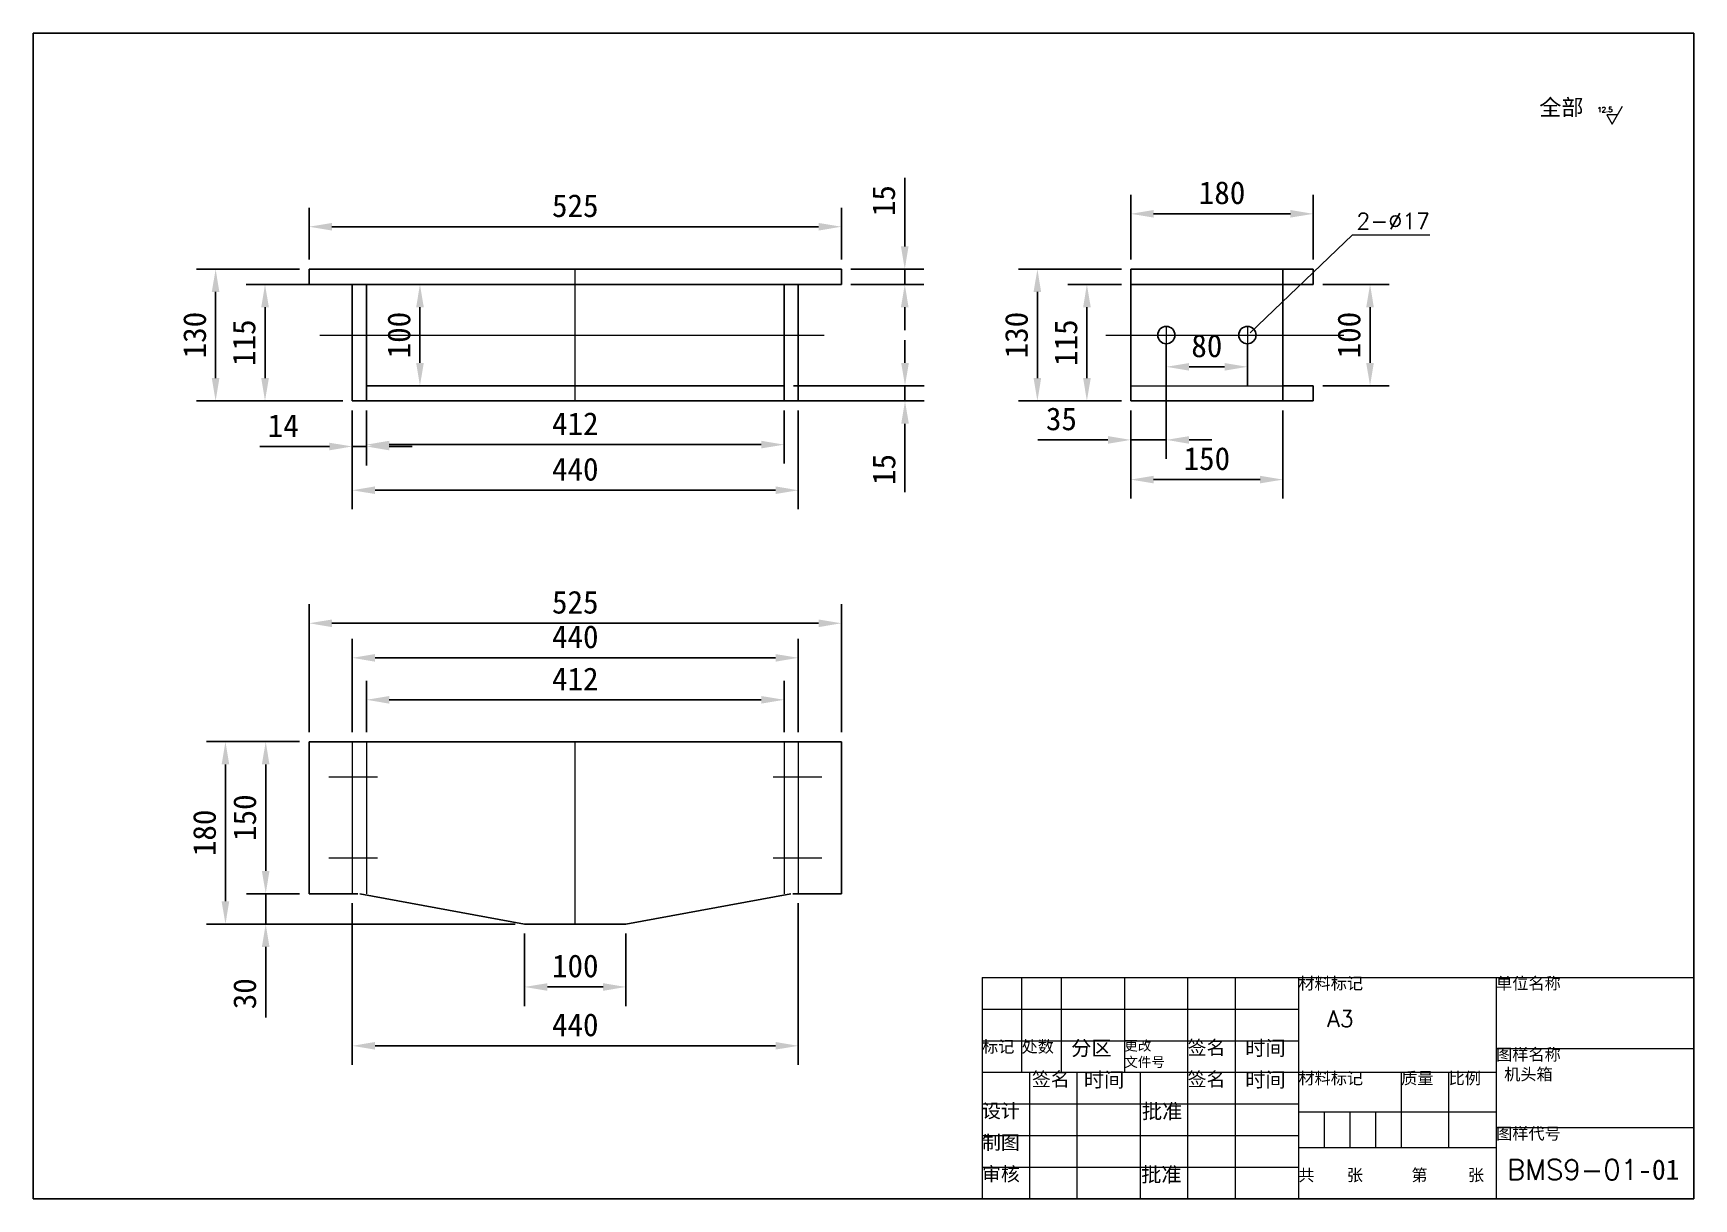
# Model space of a CAD drawing. Header units: millimetres. Extents: x 27179 to 44376, y -2108 to 7885.
# Drawn here: x 29941 to 31579, y 557 to 1707 of the extents above; entities that cross this region are included whole.
import ezdxf
from ezdxf.lldxf.tags import DXFTag

# ---------------------------------------------------------------- set-up
doc = ezdxf.new("R2010")
doc.units = ezdxf.units.MM
doc.layers.add('中心线层', color=1, linetype='CENTER', lineweight=9)
doc.layers.add('标注层', color=5, linetype='Continuous', lineweight=9)
doc.styles.get("Standard").update_dxf_attribs({"font": ''})
doc.styles.get('Standard').set_extended_font_data('SimSun')
tags = doc.linetypes.add('ACAD_ISO03W100', pattern=[30, 12, -18]).pattern_tags.tags
tags[6:7] = [DXFTag(74, 4), DXFTag(75, 0), DXFTag(340, '0'), DXFTag(46, 1.0), DXFTag(50, 0.0), DXFTag(44, 0.0), DXFTag(45, 0.0)]
tags[4:5] = [DXFTag(74, 4), DXFTag(75, 0), DXFTag(340, '0'), DXFTag(46, 1.0), DXFTag(50, 0.0), DXFTag(44, 0.0), DXFTag(45, 0.0)]
tags = doc.linetypes.add('CENTER', pattern=[50.8, 31.75, -6.35, 6.35, -6.35]).pattern_tags.tags
tags[10:11] = [DXFTag(74, 4), DXFTag(75, 0), DXFTag(340, '0'), DXFTag(46, 1.0), DXFTag(50, 0.0), DXFTag(44, 0.0), DXFTag(45, 0.0)]
tags[8:9] = [DXFTag(74, 4), DXFTag(75, 0), DXFTag(340, '0'), DXFTag(46, 1.0), DXFTag(50, 0.0), DXFTag(44, 0.0), DXFTag(45, 0.0)]
tags[6:7] = [DXFTag(74, 4), DXFTag(75, 0), DXFTag(340, '0'), DXFTag(46, 1.0), DXFTag(50, 0.0), DXFTag(44, 0.0), DXFTag(45, 0.0)]
tags[4:5] = [DXFTag(74, 4), DXFTag(75, 0), DXFTag(340, '0'), DXFTag(46, 1.0), DXFTag(50, 0.0), DXFTag(44, 0.0), DXFTag(45, 0.0)]
doc.dimstyles.new('ISO-25', dxfattribs={"dimscale": 20, "dimtxt": 2.5, "dimasz": 2.5, "dimexe": 1.25, "dimexo": 0.625, "dimtad": 1, "dimtxsty": 'Standard', "dimcen": 2.5, "dimadec": 0, "dimazin": 0, "dimtfac": 1, "dimtmove": 0, "dimatfit": 3, "dimfxl": 1, "dimarcsym": 0})

# ---------------------------------------------------------------- blocks, each defined once
blk = doc.blocks.new('*D29')
at = {"layer": 'Defpoints', "color": 0, "lineweight": -3, "transparency": 16777216}
for p in [(30738.6, 1516.3), (30213.6, 1474.4), (30738.6, 1474.4)]:
    blk.add_point(p, dxfattribs=at)
at = {"layer": '标注层', "color": 0, "lineweight": -2, "transparency": 16777216}
for p, q in [((30213.6, 1483.8), (30213.6, 1535)), ((30738.6, 1483.8), (30738.6, 1535)), ((30236.1, 1516.3), (30716.1, 1516.3))]:
    blk.add_line(p, q, dxfattribs=at)
at = {"layer": '标注层', "color": 0, "lineweight": -3, "transparency": 16777216}
for points in [[(30236.1, 1520), (30236.1, 1512.5), (30213.6, 1516.3)], [(30716.1, 1520), (30716.1, 1512.5), (30738.6, 1516.3)]]:
    blk.add_solid(points, dxfattribs=at)
at = {"layer": '标注层', "color": 0, "transparency": 16777216, "insert": (30476.1, 1536.9), "char_height": 22.5, "attachment_point": 5}
blk.add_mtext('525', dxfattribs=at)
blk = doc.blocks.new('*D30')
at = {"layer": 'Defpoints', "color": 0, "lineweight": 9, "transparency": 16777216}
for p in [(30270.1, 1344.4), (30682.1, 1344.4), (30682.1, 1301.3)]:
    blk.add_point(p, dxfattribs=at)
at = {"layer": '标注层', "color": 0, "lineweight": -2, "transparency": 16777216}
for p, q in [((30270.1, 1335), (30270.1, 1282.6)), ((30682.1, 1335), (30682.1, 1282.6)), ((30292.6, 1301.3), (30659.6, 1301.3))]:
    blk.add_line(p, q, dxfattribs=at)
at = {"layer": '标注层', "color": 0, "lineweight": 9, "transparency": 16777216}
for points in [[(30292.6, 1305.1), (30292.6, 1297.6), (30270.1, 1301.3)], [(30659.6, 1305.1), (30659.6, 1297.6), (30682.1, 1301.3)]]:
    blk.add_solid(points, dxfattribs=at)
at = {"layer": '标注层', "color": 0, "transparency": 16777216, "insert": (30476.1, 1322), "char_height": 22.5, "attachment_point": 5}
blk.add_mtext('412', dxfattribs=at)
blk = doc.blocks.new('*D31')
at = {"layer": 'Defpoints', "color": 0, "lineweight": 9, "transparency": 16777216}
for p in [(30256.1, 1344.4), (30696.1, 1344.4), (30696.1, 1256.3)]:
    blk.add_point(p, dxfattribs=at)
at = {"layer": '标注层', "color": 0, "lineweight": -2, "transparency": 16777216}
for p, q in [((30256.1, 1335), (30256.1, 1237.6)), ((30696.1, 1335), (30696.1, 1237.6)), ((30278.6, 1256.3), (30673.6, 1256.3))]:
    blk.add_line(p, q, dxfattribs=at)
at = {"layer": '标注层', "color": 0, "lineweight": 9, "transparency": 16777216}
for points in [[(30278.6, 1260.1), (30278.6, 1252.6), (30256.1, 1256.3)], [(30673.6, 1260.1), (30673.6, 1252.6), (30696.1, 1256.3)]]:
    blk.add_solid(points, dxfattribs=at)
at = {"layer": '标注层', "color": 0, "transparency": 16777216, "insert": (30476.1, 1276.9), "char_height": 22.5, "attachment_point": 5}
blk.add_mtext('440', dxfattribs=at)
blk = doc.blocks.new('*D32')
at = {"layer": 'Defpoints', "color": 0, "lineweight": 9, "transparency": 16777216}
for p in [(30121.4, 1474.4), (30213.6, 1474.4), (30256.1, 1344.4)]:
    blk.add_point(p, dxfattribs=at)
at = {"layer": '标注层', "color": 0, "lineweight": -2, "transparency": 16777216}
for p, q in [((30204.2, 1474.4), (30102.6, 1474.4)), ((30121.4, 1366.9), (30121.4, 1451.9)), ((30246.7, 1344.4), (30102.6, 1344.4))]:
    blk.add_line(p, q, dxfattribs=at)
at = {"layer": '标注层', "color": 0, "lineweight": 9, "transparency": 16777216}
for points in [[(30117.6, 1451.9), (30125.1, 1451.9), (30121.4, 1474.4)], [(30117.6, 1366.9), (30125.1, 1366.9), (30121.4, 1344.4)]]:
    blk.add_solid(points, dxfattribs=at)
at = {"layer": '标注层', "color": 0, "transparency": 16777216, "insert": (30100.8, 1409.4), "char_height": 22.5, "attachment_point": 5, "rotation": 90}
blk.add_mtext('130', dxfattribs=at)
blk = doc.blocks.new('*D33')
at = {"layer": 'Defpoints', "color": 0, "lineweight": 9, "transparency": 16777216}
for p in [(30170.1, 1459.4), (30256.1, 1459.4), (30256.1, 1344.4)]:
    blk.add_point(p, dxfattribs=at)
at = {"layer": '标注层', "color": 0, "lineweight": -2, "transparency": 16777216}
for p, q in [((30246.7, 1459.4), (30151.4, 1459.4)), ((30170.1, 1366.9), (30170.1, 1436.9)), ((30246.7, 1344.4), (30151.4, 1344.4))]:
    blk.add_line(p, q, dxfattribs=at)
at = {"layer": '标注层', "color": 0, "lineweight": 9, "transparency": 16777216}
for points in [[(30166.4, 1436.9), (30173.9, 1436.9), (30170.1, 1459.4)], [(30166.4, 1366.9), (30173.9, 1366.9), (30170.1, 1344.4)]]:
    blk.add_solid(points, dxfattribs=at)
at = {"layer": '标注层', "color": 0, "transparency": 16777216, "insert": (30149.5, 1401.9), "char_height": 22.5, "attachment_point": 5, "rotation": 90}
blk.add_mtext('115', dxfattribs=at)
blk = doc.blocks.new('*D34')
at = {"layer": 'Defpoints', "color": 0, "lineweight": -3, "transparency": 16777216}
for p in [(30270.1, 1459.4), (30270.1, 1359.4), (30322.9, 1359.4)]:
    blk.add_point(p, dxfattribs=at)
at = {"layer": '标注层', "color": 0, "lineweight": -2, "transparency": 16777216}
for p, q in [((30279.5, 1459.4), (30341.7, 1459.4)), ((30322.9, 1436.9), (30322.9, 1381.9)), ((30279.5, 1359.4), (30341.7, 1359.4))]:
    blk.add_line(p, q, dxfattribs=at)
at = {"layer": '标注层', "color": 0, "lineweight": -3, "transparency": 16777216}
for points in [[(30319.2, 1436.9), (30326.7, 1436.9), (30322.9, 1459.4)], [(30319.2, 1381.9), (30326.7, 1381.9), (30322.9, 1359.4)]]:
    blk.add_solid(points, dxfattribs=at)
at = {"layer": '标注层', "color": 0, "transparency": 16777216, "insert": (30302.3, 1409.4), "char_height": 22.5, "attachment_point": 5, "rotation": 90}
blk.add_mtext('100', dxfattribs=at)
blk = doc.blocks.new('*D35')
at = {"layer": 'Defpoints', "color": 0, "lineweight": 9, "transparency": 16777216}
for p in [(30682.1, 1049.6), (30270.1, 1008.3), (30682.1, 1008.3)]:
    blk.add_point(p, dxfattribs=at)
at = {"layer": '标注层', "color": 0, "lineweight": -2, "transparency": 16777216}
for p, q in [((30270.1, 1017.6), (30270.1, 1068.3)), ((30682.1, 1017.6), (30682.1, 1068.3)), ((30292.6, 1049.6), (30659.6, 1049.6))]:
    blk.add_line(p, q, dxfattribs=at)
at = {"layer": '标注层', "color": 0, "lineweight": 9, "transparency": 16777216}
for points in [[(30292.6, 1053.3), (30292.6, 1045.8), (30270.1, 1049.6)], [(30659.6, 1053.3), (30659.6, 1045.8), (30682.1, 1049.6)]]:
    blk.add_solid(points, dxfattribs=at)
at = {"layer": '标注层', "color": 0, "transparency": 16777216, "insert": (30476.1, 1070.2), "char_height": 22.5, "attachment_point": 5}
blk.add_mtext('412', dxfattribs=at)
blk = doc.blocks.new('*D36')
at = {"layer": 'Defpoints', "color": 0, "lineweight": 9, "transparency": 16777216}
for p in [(30696.1, 1091), (30256.1, 1008.3), (30696.1, 1008.3)]:
    blk.add_point(p, dxfattribs=at)
at = {"layer": '标注层', "color": 0, "lineweight": -2, "transparency": 16777216}
for p, q in [((30256.1, 1017.6), (30256.1, 1109.7)), ((30696.1, 1017.6), (30696.1, 1109.7)), ((30278.6, 1091), (30673.6, 1091))]:
    blk.add_line(p, q, dxfattribs=at)
at = {"layer": '标注层', "color": 0, "lineweight": 9, "transparency": 16777216}
for points in [[(30278.6, 1094.7), (30278.6, 1087.2), (30256.1, 1091)], [(30673.6, 1094.7), (30673.6, 1087.2), (30696.1, 1091)]]:
    blk.add_solid(points, dxfattribs=at)
at = {"layer": '标注层', "color": 0, "transparency": 16777216, "insert": (30476.1, 1111.6), "char_height": 22.5, "attachment_point": 5}
blk.add_mtext('440', dxfattribs=at)
blk = doc.blocks.new('*D37')
at = {"layer": 'Defpoints', "color": 0, "lineweight": -3, "transparency": 16777216}
for p in [(30426.1, 828.3), (30526.1, 828.3), (30526.1, 766.3)]:
    blk.add_point(p, dxfattribs=at)
at = {"layer": '标注层', "color": 0, "lineweight": -2, "transparency": 16777216}
for p, q in [((30426.1, 818.9), (30426.1, 747.5)), ((30526.1, 818.9), (30526.1, 747.5)), ((30448.6, 766.3), (30503.6, 766.3))]:
    blk.add_line(p, q, dxfattribs=at)
at = {"layer": '标注层', "color": 0, "lineweight": -3, "transparency": 16777216}
for points in [[(30448.6, 770), (30448.6, 762.5), (30426.1, 766.3)], [(30503.6, 770), (30503.6, 762.5), (30526.1, 766.3)]]:
    blk.add_solid(points, dxfattribs=at)
at = {"layer": '标注层', "color": 0, "transparency": 16777216, "insert": (30476.1, 786.9), "char_height": 22.5, "attachment_point": 5}
blk.add_mtext('100', dxfattribs=at)
blk = doc.blocks.new('*D38')
at = {"layer": 'Defpoints', "color": 0, "lineweight": 9, "transparency": 16777216}
for p in [(30256.1, 858.3), (30696.1, 858.3), (30696.1, 708.2)]:
    blk.add_point(p, dxfattribs=at)
at = {"layer": '标注层', "color": 0, "lineweight": -2, "transparency": 16777216}
for p, q in [((30256.1, 848.9), (30256.1, 689.5)), ((30696.1, 848.9), (30696.1, 689.5)), ((30278.6, 708.2), (30673.6, 708.2))]:
    blk.add_line(p, q, dxfattribs=at)
at = {"layer": '标注层', "color": 0, "lineweight": 9, "transparency": 16777216}
for points in [[(30278.6, 712), (30278.6, 704.5), (30256.1, 708.2)], [(30673.6, 712), (30673.6, 704.5), (30696.1, 708.2)]]:
    blk.add_solid(points, dxfattribs=at)
at = {"layer": '标注层', "color": 0, "transparency": 16777216, "insert": (30476.1, 728.8), "char_height": 22.5, "attachment_point": 5}
blk.add_mtext('440', dxfattribs=at)
blk = doc.blocks.new('*D39')
at = {"layer": 'Defpoints', "color": 0, "lineweight": -3, "transparency": 16777216}
for p in [(30738.6, 1125.1), (30213.6, 1008.3), (30738.6, 1008.3)]:
    blk.add_point(p, dxfattribs=at)
at = {"layer": '标注层', "color": 0, "lineweight": -2, "transparency": 16777216}
for p, q in [((30213.6, 1017.6), (30213.6, 1143.8)), ((30738.6, 1017.6), (30738.6, 1143.8)), ((30236.1, 1125.1), (30716.1, 1125.1))]:
    blk.add_line(p, q, dxfattribs=at)
at = {"layer": '标注层', "color": 0, "lineweight": -3, "transparency": 16777216}
for points in [[(30236.1, 1128.8), (30236.1, 1121.3), (30213.6, 1125.1)], [(30716.1, 1128.8), (30716.1, 1121.3), (30738.6, 1125.1)]]:
    blk.add_solid(points, dxfattribs=at)
at = {"layer": '标注层', "color": 0, "transparency": 16777216, "insert": (30476.1, 1145.7), "char_height": 22.5, "attachment_point": 5}
blk.add_mtext('525', dxfattribs=at)
blk = doc.blocks.new('*D40')
at = {"layer": 'Defpoints', "color": 0, "lineweight": -3, "transparency": 16777216}
for p in [(30213.6, 1008.3), (30170.8, 858.3), (30213.6, 858.3)]:
    blk.add_point(p, dxfattribs=at)
at = {"layer": '标注层', "color": 0, "lineweight": -2, "transparency": 16777216}
for p, q in [((30204.2, 1008.3), (30152, 1008.3)), ((30170.8, 985.8), (30170.8, 880.8)), ((30204.2, 858.3), (30152, 858.3))]:
    blk.add_line(p, q, dxfattribs=at)
at = {"layer": '标注层', "color": 0, "lineweight": -3, "transparency": 16777216}
for points in [[(30167, 985.8), (30174.5, 985.8), (30170.8, 1008.3)], [(30167, 880.8), (30174.5, 880.8), (30170.8, 858.3)]]:
    blk.add_solid(points, dxfattribs=at)
at = {"layer": '标注层', "color": 0, "transparency": 16777216, "insert": (30150.2, 933.3), "char_height": 22.5, "attachment_point": 5, "rotation": 90}
blk.add_mtext('150', dxfattribs=at)
blk = doc.blocks.new('*D41')
at = {"layer": 'Defpoints', "color": 0, "lineweight": -3, "transparency": 16777216}
for p in [(30213.6, 858.3), (30170.8, 828.3), (30426.1, 828.3)]:
    blk.add_point(p, dxfattribs=at)
at = {"layer": '标注层', "color": 0, "lineweight": -2, "transparency": 16777216}
for p, q in [((30170.8, 880.8), (30170.8, 903.3)), ((30204.2, 858.3), (30152, 858.3)), ((30170.8, 858.3), (30170.8, 828.3)), ((30416.7, 828.3), (30152, 828.3)), ((30170.8, 805.8), (30170.8, 736))]:
    blk.add_line(p, q, dxfattribs=at)
at = {"layer": '标注层', "color": 0, "lineweight": -3, "transparency": 16777216}
for points in [[(30167, 880.8), (30174.5, 880.8), (30170.8, 858.3)], [(30167, 805.8), (30174.5, 805.8), (30170.8, 828.3)]]:
    blk.add_solid(points, dxfattribs=at)
at = {"layer": '标注层', "color": 0, "transparency": 16777216, "insert": (30150.2, 759.6), "char_height": 22.5, "attachment_point": 5, "rotation": 90}
blk.add_mtext('30', dxfattribs=at)
blk = doc.blocks.new('*D42')
at = {"layer": 'Defpoints', "color": 0, "lineweight": -3, "transparency": 16777216}
for p in [(30213.6, 1008.3), (30131.1, 828.3), (30426.1, 828.3)]:
    blk.add_point(p, dxfattribs=at)
at = {"layer": '标注层', "color": 0, "lineweight": -2, "transparency": 16777216}
for p, q in [((30204.2, 1008.3), (30112.3, 1008.3)), ((30131.1, 985.8), (30131.1, 850.8)), ((30416.7, 828.3), (30112.3, 828.3))]:
    blk.add_line(p, q, dxfattribs=at)
at = {"layer": '标注层', "color": 0, "lineweight": -3, "transparency": 16777216}
for points in [[(30127.3, 985.8), (30134.8, 985.8), (30131.1, 1008.3)], [(30127.3, 850.8), (30134.8, 850.8), (30131.1, 828.3)]]:
    blk.add_solid(points, dxfattribs=at)
at = {"layer": '标注层', "color": 0, "transparency": 16777216, "insert": (30110.5, 918.3), "char_height": 22.5, "attachment_point": 5, "rotation": 90}
blk.add_mtext('180', dxfattribs=at)
blk = doc.blocks.new('*D43')
at = {"layer": 'Defpoints', "color": 0, "lineweight": -3, "transparency": 16777216}
for p in [(31204, 1529), (31024, 1474.4), (31204, 1474.4)]:
    blk.add_point(p, dxfattribs=at)
at = {"layer": '标注层', "color": 0, "lineweight": -2, "transparency": 16777216}
for p, q in [((31024, 1483.8), (31024, 1547.8)), ((31204, 1483.8), (31204, 1547.8)), ((31046.5, 1529), (31181.5, 1529))]:
    blk.add_line(p, q, dxfattribs=at)
at = {"layer": '标注层', "color": 0, "lineweight": -3, "transparency": 16777216}
for points in [[(31046.5, 1532.8), (31046.5, 1525.3), (31024, 1529)], [(31181.5, 1532.8), (31181.5, 1525.3), (31204, 1529)]]:
    blk.add_solid(points, dxfattribs=at)
at = {"layer": '标注层', "color": 0, "transparency": 16777216, "insert": (31114, 1549.7), "char_height": 22.5, "attachment_point": 5}
blk.add_mtext('180', dxfattribs=at)
blk = doc.blocks.new('*D44')
at = {"layer": 'Defpoints', "color": 0, "lineweight": 9, "transparency": 16777216}
for p in [(31024, 1344.4), (31174, 1344.4), (31174, 1266.8)]:
    blk.add_point(p, dxfattribs=at)
at = {"layer": '标注层', "color": 0, "lineweight": -2, "transparency": 16777216}
for p, q in [((31024, 1335), (31024, 1248.1)), ((31174, 1335), (31174, 1248.1)), ((31046.5, 1266.8), (31151.5, 1266.8))]:
    blk.add_line(p, q, dxfattribs=at)
at = {"layer": '标注层', "color": 0, "lineweight": 9, "transparency": 16777216}
for points in [[(31046.5, 1270.6), (31046.5, 1263.1), (31024, 1266.8)], [(31151.5, 1270.6), (31151.5, 1263.1), (31174, 1266.8)]]:
    blk.add_solid(points, dxfattribs=at)
at = {"layer": '标注层', "color": 0, "transparency": 16777216, "insert": (31099, 1287.4), "char_height": 22.5, "attachment_point": 5}
blk.add_mtext('150', dxfattribs=at)
blk = doc.blocks.new('*D45')
at = {"layer": 'Defpoints', "color": 0, "lineweight": -3, "transparency": 16777216}
for p in [(30980.7, 1459.4), (31024, 1459.4), (31024, 1344.4)]:
    blk.add_point(p, dxfattribs=at)
at = {"layer": '标注层', "color": 0, "lineweight": -2, "transparency": 16777216}
for p, q in [((31014.7, 1459.4), (30962, 1459.4)), ((30980.7, 1366.9), (30980.7, 1436.9)), ((31014.7, 1344.4), (30962, 1344.4))]:
    blk.add_line(p, q, dxfattribs=at)
at = {"layer": '标注层', "color": 0, "lineweight": -3, "transparency": 16777216}
for points in [[(30977, 1436.9), (30984.5, 1436.9), (30980.7, 1459.4)], [(30977, 1366.9), (30984.5, 1366.9), (30980.7, 1344.4)]]:
    blk.add_solid(points, dxfattribs=at)
at = {"layer": '标注层', "color": 0, "transparency": 16777216, "insert": (30960.1, 1401.9), "char_height": 22.5, "attachment_point": 5, "rotation": 90}
blk.add_mtext('115', dxfattribs=at)
blk = doc.blocks.new('*D46')
at = {"layer": 'Defpoints', "color": 0, "lineweight": -3, "transparency": 16777216}
for p in [(30931.9, 1474.4), (31024, 1474.4), (31024, 1344.4)]:
    blk.add_point(p, dxfattribs=at)
at = {"layer": '标注层', "color": 0, "lineweight": -2, "transparency": 16777216}
for p, q in [((31014.7, 1474.4), (30913.1, 1474.4)), ((30931.9, 1366.9), (30931.9, 1451.9)), ((31014.7, 1344.4), (30913.1, 1344.4))]:
    blk.add_line(p, q, dxfattribs=at)
at = {"layer": '标注层', "color": 0, "lineweight": -3, "transparency": 16777216}
for points in [[(30928.1, 1451.9), (30935.6, 1451.9), (30931.9, 1474.4)], [(30928.1, 1366.9), (30935.6, 1366.9), (30931.9, 1344.4)]]:
    blk.add_solid(points, dxfattribs=at)
at = {"layer": '标注层', "color": 0, "transparency": 16777216, "insert": (30911.3, 1409.4), "char_height": 22.5, "attachment_point": 5, "rotation": 90}
blk.add_mtext('130', dxfattribs=at)
blk = doc.blocks.new('*D47')
at = {"layer": 'Defpoints', "color": 0, "lineweight": -3, "transparency": 16777216}
for p in [(31204, 1459.4), (31260, 1459.4), (31204, 1359.4)]:
    blk.add_point(p, dxfattribs=at)
at = {"layer": '标注层', "color": 0, "lineweight": -2, "transparency": 16777216}
for p, q in [((31213.4, 1459.4), (31278.7, 1459.4)), ((31260, 1381.9), (31260, 1436.9)), ((31213.4, 1359.4), (31278.7, 1359.4))]:
    blk.add_line(p, q, dxfattribs=at)
at = {"layer": '标注层', "color": 0, "lineweight": -3, "transparency": 16777216}
for points in [[(31256.2, 1436.9), (31263.7, 1436.9), (31260, 1459.4)], [(31256.2, 1381.9), (31263.7, 1381.9), (31260, 1359.4)]]:
    blk.add_solid(points, dxfattribs=at)
at = {"layer": '标注层', "color": 0, "transparency": 16777216, "insert": (31239.3, 1409.4), "char_height": 22.5, "attachment_point": 5, "rotation": 90}
blk.add_mtext('100', dxfattribs=at)
blk = doc.blocks.new('*D48')
at = {"layer": 'Defpoints', "color": 0, "lineweight": -3, "transparency": 16777216}
for p in [(31059, 1409.4), (31139, 1409.4), (31139, 1378.1)]:
    blk.add_point(p, dxfattribs=at)
at = {"layer": '标注层', "color": 0, "lineweight": -2, "transparency": 16777216}
for p, q in [((31059, 1400), (31059, 1359.3)), ((31139, 1400), (31139, 1359.3)), ((31081.5, 1378.1), (31116.5, 1378.1))]:
    blk.add_line(p, q, dxfattribs=at)
at = {"layer": '标注层', "color": 0, "lineweight": -3, "transparency": 16777216}
for points in [[(31081.5, 1381.8), (31081.5, 1374.3), (31059, 1378.1)], [(31116.5, 1381.8), (31116.5, 1374.3), (31139, 1378.1)]]:
    blk.add_solid(points, dxfattribs=at)
at = {"layer": '标注层', "color": 0, "transparency": 16777216, "insert": (31099, 1398.7), "char_height": 22.5, "attachment_point": 5}
blk.add_mtext('80', dxfattribs=at)
blk = doc.blocks.new('*D162')
at = {"layer": 'Defpoints', "color": 0, "lineweight": 9, "transparency": 16777216}
for p in [(30738.6, 1474.4), (30801.1, 1474.4), (30738.6, 1459.4)]:
    blk.add_point(p, dxfattribs=at)
at = {"layer": '标注层', "color": 0, "lineweight": -2, "transparency": 16777216}
for p, q in [((30801.1, 1496.9), (30801.1, 1564.5)), ((30748, 1474.4), (30819.8, 1474.4)), ((30801.1, 1459.4), (30801.1, 1474.4)), ((30748, 1459.4), (30819.8, 1459.4)), ((30801.1, 1436.9), (30801.1, 1414.4))]:
    blk.add_line(p, q, dxfattribs=at)
at = {"layer": '标注层', "color": 0, "lineweight": 9, "transparency": 16777216}
for points in [[(30797.3, 1496.9), (30804.8, 1496.9), (30801.1, 1474.4)], [(30797.3, 1436.9), (30804.8, 1436.9), (30801.1, 1459.4)]]:
    blk.add_solid(points, dxfattribs=at)
at = {"layer": '标注层', "color": 0, "transparency": 16777216, "insert": (30780.4, 1542), "char_height": 22.5, "attachment_point": 5, "rotation": 90}
blk.add_mtext('15', dxfattribs=at)
blk = doc.blocks.new('*D163')
at = {"layer": 'Defpoints', "color": 0, "lineweight": 9, "transparency": 16777216}
for p in [(30682.1, 1359.4), (30682.1, 1344.4), (30801.3, 1344.4)]:
    blk.add_point(p, dxfattribs=at)
at = {"layer": '标注层', "color": 0, "lineweight": -2, "transparency": 16777216}
for p, q in [((30801.3, 1381.9), (30801.3, 1404.4)), ((30691.5, 1359.4), (30820.1, 1359.4)), ((30801.3, 1359.4), (30801.3, 1344.4)), ((30691.5, 1344.4), (30820.1, 1344.4)), ((30801.3, 1321.9), (30801.3, 1254.3))]:
    blk.add_line(p, q, dxfattribs=at)
at = {"layer": '标注层', "color": 0, "lineweight": 9, "transparency": 16777216}
for points in [[(30797.6, 1381.9), (30805.1, 1381.9), (30801.3, 1359.4)], [(30797.6, 1321.9), (30805.1, 1321.9), (30801.3, 1344.4)]]:
    blk.add_solid(points, dxfattribs=at)
at = {"layer": '标注层', "color": 0, "transparency": 16777216, "insert": (30780.7, 1276.8), "char_height": 22.5, "attachment_point": 5, "rotation": 90}
blk.add_mtext('15', dxfattribs=at)
blk = doc.blocks.new('*D164')
at = {"layer": 'Defpoints', "color": 0, "lineweight": 9, "transparency": 16777216}
for p in [(30256.1, 1344.4), (30270.1, 1344.4), (30256.1, 1299.5)]:
    blk.add_point(p, dxfattribs=at)
at = {"layer": '标注层', "color": 0, "lineweight": -2, "transparency": 16777216}
for p, q in [((30256.1, 1335), (30256.1, 1280.7)), ((30270.1, 1335), (30270.1, 1280.7)), ((30233.6, 1299.5), (30165.1, 1299.5)), ((30270.1, 1299.5), (30256.1, 1299.5)), ((30292.6, 1299.5), (30315.1, 1299.5))]:
    blk.add_line(p, q, dxfattribs=at)
at = {"layer": '标注层', "color": 0, "lineweight": 9, "transparency": 16777216}
for points in [[(30233.6, 1303.2), (30233.6, 1295.7), (30256.1, 1299.5)], [(30292.6, 1303.2), (30292.6, 1295.7), (30270.1, 1299.5)]]:
    blk.add_solid(points, dxfattribs=at)
at = {"layer": '标注层', "color": 0, "transparency": 16777216, "insert": (30188.1, 1320.1), "char_height": 22.5, "attachment_point": 5}
blk.add_mtext('14', dxfattribs=at)
blk = doc.blocks.new('*D165')
at = {"layer": 'Defpoints', "color": 0, "lineweight": 9, "transparency": 16777216}
for p in [(31059, 1400), (31024, 1344.4), (31024, 1306)]:
    blk.add_point(p, dxfattribs=at)
at = {"layer": '标注层', "color": 0, "lineweight": -2, "transparency": 16777216}
for p, q in [((31059, 1390.7), (31059, 1287.2)), ((31024, 1335), (31024, 1287.2)), ((31001.5, 1306), (30932.2, 1306)), ((31059, 1306), (31024, 1306)), ((31081.5, 1306), (31104, 1306))]:
    blk.add_line(p, q, dxfattribs=at)
at = {"layer": '标注层', "color": 0, "lineweight": 9, "transparency": 16777216}
for points in [[(31001.5, 1309.7), (31001.5, 1302.2), (31024, 1306)], [(31081.5, 1309.7), (31081.5, 1302.2), (31059, 1306)]]:
    blk.add_solid(points, dxfattribs=at)
at = {"layer": '标注层', "color": 0, "transparency": 16777216, "insert": (30955.6, 1326.6), "char_height": 22.5, "attachment_point": 5}
blk.add_mtext('35', dxfattribs=at)

msp = doc.modelspace()

# ---------------------------------------------------------------- linework, layer by layer
at = {"color": 5, "lineweight": 9}
for p, q in [((31498.747, 1617.617), (31508.878, 1635.165)), ((31141.706, 1411.583), (31242.796, 1508.436)), ((31242.796, 1508.436), (31318.96, 1508.436))]:
    msp.add_line(p, q, dxfattribs=at)
for p, q in [((30213.602, 1474.402), (30213.602, 1459.402)), ((30738.602, 1474.402), (30213.602, 1474.402)), ((30738.602, 1474.402), (30738.602, 1459.402)), ((30738.602, 1459.402), (30213.602, 1459.402)), ((30256.102, 1459.402), (30256.102, 1344.402)), ((30270.102, 1459.402), (30270.102, 1344.402)), ((30682.102, 1459.402), (30682.102, 1344.402)), ((30696.102, 1459.402), (30696.102, 1344.402)), ((30682.102, 1359.402), (30270.102, 1359.402)), ((30256.102, 1344.402), (30270.102, 1344.402)), ((30682.102, 1344.402), (30270.102, 1344.402)), ((30682.102, 1344.402), (30696.102, 1344.402)), ((30738.602, 1008.265), (30213.602, 1008.265)), ((30213.602, 1008.265), (30213.602, 858.265)), ((30738.602, 1008.265), (30738.602, 858.265)), ((30261.602, 858.265), (30213.602, 858.265)), ((30738.602, 858.265), (30690.602, 858.265)), ((30526.102, 828.265), (30426.102, 828.265))]:
    msp.add_line(p, q)
at = {"lineweight": -3}
for p, q in [((31024.025, 1474.402), (31204.025, 1474.402)), ((31024.025, 1474.402), (31024.025, 1344.402)), ((31174.025, 1459.402), (31174.025, 1474.402)), ((31204.025, 1474.402), (31204.025, 1459.402)), ((31024.025, 1459.402), (31204.025, 1459.402)), ((31174.025, 1459.402), (31174.025, 1344.402)), ((31174.025, 1359.402), (31204.025, 1359.402)), ((31204.025, 1359.402), (31204.025, 1344.402)), ((31024.025, 1344.402), (31204.025, 1344.402)), ((30263.602, 858.265), (30426.102, 828.265)), ((30688.602, 858.265), (30526.102, 828.265))]:
    msp.add_line(p, q, dxfattribs=at)
at = {"linetype": 'ACAD_ISO03W100', "lineweight": 5, "ltscale": 0.5}
for p, q in [((31024.025, 1359.402), (31174.025, 1359.402)), ((30256.102, 1008.265), (30256.102, 858.265)), ((30270.102, 1008.265), (30270.102, 858.265)), ((30682.102, 1008.265), (30682.102, 858.265)), ((30696.102, 1008.265), (30696.102, 858.265))]:
    msp.add_line(p, q, dxfattribs=at)
at = {"lineweight": 9}
for p, q in [((30877.276, 775.707), (30877.276, 557.307)), ((30877.276, 775.707), (31579.276, 775.707)), ((30916.276, 775.707), (30916.276, 682.107)), ((30955.276, 775.707), (30955.276, 682.107)), ((31017.676, 775.707), (31017.676, 682.107)), ((31080.076, 775.707), (31080.076, 557.307)), ((31126.876, 775.707), (31126.876, 557.307)), ((31189.276, 775.707), (31189.276, 557.307)), ((31384.276, 775.707), (31384.276, 557.307)), ((31579.276, 775.707), (31579.276, 557.307)), ((30877.276, 744.507), (31189.276, 744.507)), ((30877.276, 713.307), (31189.276, 713.307)), ((31384.276, 705.507), (31579.276, 705.507)), ((30877.276, 682.107), (31189.276, 682.107)), ((30924.076, 682.107), (30924.076, 557.307)), ((30970.876, 682.107), (30970.876, 557.307)), ((31033.276, 682.107), (31033.276, 557.307)), ((31189.276, 682.107), (31384.276, 682.107)), ((31290.676, 682.107), (31290.676, 608.007)), ((31337.476, 682.107), (31337.476, 608.007)), ((30877.276, 650.907), (31189.276, 650.907)), ((31189.276, 643.107), (31384.276, 643.107)), ((31214.626, 643.107), (31214.626, 608.007)), ((31239.976, 643.107), (31239.976, 608.007)), ((31265.326, 643.107), (31265.326, 608.007)), ((31384.276, 627.507), (31579.276, 627.507)), ((30877.276, 619.707), (31189.276, 619.707)), ((31189.276, 608.007), (31384.276, 608.007)), ((30877.276, 588.507), (31189.276, 588.507)), ((30877.276, 557.307), (31579.276, 557.307))]:
    msp.add_line(p, q, dxfattribs=at)
at = {"lineweight": -3}
msp.add_lwpolyline([(29941.481, 1707.207), (31579.276, 1707.207), (31579.276, 557.307), (29941.481, 557.307)], close=True, dxfattribs=at)
at = {"color": 5, "lineweight": 9}
msp.add_lwpolyline([(31498.747, 1617.617), (31503.906, 1626.554), (31493.587, 1626.554)], close=True, dxfattribs=at)
at = {"lineweight": -3}
for centre in [(31059.025, 1409.402), (31139.025, 1409.402)]:
    msp.add_circle(centre, 8.5, dxfattribs=at)
at = {"layer": '中心线层'}
for p, q in [((30476.102, 1344.402), (30476.102, 1474.402)), ((30224.102, 1409.402), (30721.492, 1409.402)), ((30999.492, 1409.402), (31234.221, 1409.402)), ((31059.025, 1417.902), (31059.025, 1400.902)), ((31139.025, 1417.902), (31139.025, 1400.902)), ((30476.102, 828.265), (30476.102, 1008.265)), ((30280.97, 973.265), (30232.97, 973.265)), ((30719.251, 973.265), (30671.251, 973.265)), ((30280.97, 893.265), (30232.97, 893.265)), ((30719.251, 893.265), (30671.251, 893.265))]:
    msp.add_line(p, q, dxfattribs=at)

# ---------------------------------------------------------------- texts
at = {"lineweight": 9}
msp.add_text('共    张      第     张', height=11.7, dxfattribs=at).set_placement((31189.276, 574.857))
at = {"color": 5, "lineweight": 9, "attachment_point": 1}
for s, insert, char_height, width in [('全部', (31426.856, 1642.14), 16, 52.11632), ('{\\Ftxt.shx|c0;12.5}', (31484.146, 1634.321), 5, 19.66658)]:
    msp.add_mtext(s, dxfattribs=dict(at, insert=insert, char_height=char_height, width=width))
at = {"lineweight": 9, "attachment_point": 1}
for s, insert, char_height, width in [('{\\fSimSun|b0|i0|c134|p54;材料标记}', (31189.276, 775.707), 11.7, 195), ('{\\fSimSun|b0|i0|c134|p54;单位名称}', (31384.276, 775.707), 11.7, 195), ('{\\Ftxt.shx|c0;A3}', (31217.808, 742.94), 16, 52.11632), ('{\\fSimSun|b0|i0|c134|p54;标记}', (30877.276, 713.307), 11.7, 39), ('{\\fSimSun|b0|i0|c134|p54;处数}', (30916.276, 713.307), 11.7, 39), ('{\\fSimSun|b0|i0|c134|p54;\\H1.071x; 分区}', (30955.276, 713.307), 13.65, 62.4), ('{\\fSimSun|b0|i0|c134|p54;更改\\P文件号}', (31017.676, 713.307), 9.75, 62.4), ('{\\fSimSun|b0|i0|c134|p54;签名}', (31080.076, 713.307), 13.65, 39), ('{\\fSimSun|b0|i0|c134|p54;\\H1.071x; 时间}', (31126.876, 713.307), 13.65, 62.4), ('{\\fSimSun|b0|i0|c134|p54;图样名称\\P 机头箱}', (31384.276, 705.507), 11.7, 195), ('{\\fSimSun|b0|i0|c134|p54;签名}', (30926.536, 682.107), 13.65, 39), ('{\\fSimSun|b0|i0|c134|p54;\\H1.071x; 时间}', (30967.735, 682.107), 13.65, 62.4), ('{\\fSimSun|b0|i0|c134|p54;签名}', (31080.076, 682.107), 13.65, 39), ('{\\fSimSun|b0|i0|c134|p54;\\H1.071x; 时间}', (31126.876, 682.107), 13.65, 62.4), ('{\\fSimSun|b0|i0|c134|p54;材料标记}', (31189.276, 682.107), 11.7, 195), ('{\\fSimSun|b0|i0|c134|p54;质量}', (31290.676, 682.107), 11.7, 39), ('{\\fSimSun|b0|i0|c134|p54;比例}', (31337.476, 682.107), 11.7, 39), ('{\\fSimSun|b0|i0|c134|p54;设计}', (30877.276, 650.907), 13.65, 39), ('{\\fSimSun|b0|i0|c134|p54;\\H1.071x; 批准}', (31025.005, 650.907), 13.65, 62.4), ('{\\fSimSun|b0|i0|c134|p54;图样代号}', (31384.276, 627.507), 11.7, 195), ('{\\fSimSun|b0|i0|c134|p54;制图}', (30877.276, 619.707), 13.65, 39), ('{\\fSimSun|b0|i0|c134|p54;审核}', (30877.276, 588.507), 13.65, 39), ('{\\fSimSun|b0|i0|c134|p54;\\H1.071x; 批准}', (31024.272, 588.507), 13.65, 62.4), (' {\\Ftxt.shx|c0;BMS9-01}-01', (31381.314, 596.131), 20, 412.5)]:
    msp.add_mtext(s, dxfattribs=dict(at, insert=insert, char_height=char_height, width=width))
at = {"layer": '标注层', "insert": (31246.435, 1529.826), "char_height": 16, "width": 232.59167, "attachment_point": 1}
msp.add_mtext('{\\Ftxt.shx|c0;\\C5;2-%%c17}', dxfattribs=at)

# ---------------------------------------------------------------- dimensions: what is measured, and where the dimension line sits
at = {"layer": '标注层'}
for base, p1, p2, picture, middle in [((30801.066, 1474.402), (30738.602, 1459.402), (30738.602, 1474.402), '*D162', (30780.441, 1541.965)), ((30121.387, 1474.402), (30256.102, 1344.402), (30213.602, 1474.402), '*D32', (30100.762, 1409.402)), ((30322.911, 1359.402), (30270.102, 1459.402), (30270.102, 1359.402), '*D34', (30302.286, 1409.402)), ((30980.747, 1459.402), (31024.025, 1344.402), (31024.025, 1459.402), '*D45', (30960.122, 1401.902)), ((31259.961, 1459.402), (31204.025, 1359.402), (31204.025, 1459.402), '*D47', (31239.336, 1409.402)), ((30801.32, 1344.402), (30682.102, 1359.402), (30682.102, 1344.402), '*D163', (30780.695, 1276.84)), ((30131.1, 828.265), (30213.602, 1008.265), (30426.102, 828.265), '*D42', (30110.475, 918.265)), ((30170.783, 858.265), (30213.602, 1008.265), (30213.602, 858.265), '*D40', (30150.158, 933.265)), ((30170.783, 828.265), (30213.602, 858.265), (30426.102, 828.265), '*D41', (30150.158, 759.64))]:
    dim = msp.add_linear_dim(base=base, p1=p1, p2=p2, angle=90, dimstyle='ISO-25', override={"dimscale": 15, "dimtxt": 1.5, "dimasz": 1.5}, dxfattribs=at)
    dim.commit()
    dim.dimension.update_dxf_attribs({"geometry": picture, "text_midpoint": middle})
for base, p1, p2, picture, middle in [((31204.025, 1529.041), (31024.025, 1474.402), (31204.025, 1474.402), '*D43', (31114.025, 1549.666)), ((30738.602, 1516.279), (30213.602, 1474.402), (30738.602, 1474.402), '*D29', (30476.102, 1536.904)), ((31139.025, 1378.066), (31059.025, 1409.402), (31139.025, 1409.402), '*D48', (31099.025, 1398.691)), ((31024.025, 1305.998), (31059.025, 1400.027), (31024.025, 1344.402), '*D165', (30955.588, 1326.623)), ((30256.102, 1299.461), (30270.102, 1344.402), (30256.102, 1344.402), '*D164', (30188.102, 1320.086)), ((30696.102, 1256.303), (30256.102, 1344.402), (30696.102, 1344.402), '*D31', (30476.102, 1276.928)), ((30682.102, 1301.336), (30270.102, 1344.402), (30682.102, 1344.402), '*D30', (30476.102, 1321.961)), ((30738.602, 1125.091), (30213.602, 1008.265), (30738.602, 1008.265), '*D39', (30476.102, 1145.716)), ((30696.102, 1090.987), (30256.102, 1008.265), (30696.102, 1008.265), '*D36', (30476.102, 1111.612)), ((30682.102, 1049.585), (30270.102, 1008.265), (30682.102, 1008.265), '*D35', (30476.102, 1070.21)), ((30526.102, 766.252), (30426.102, 828.265), (30526.102, 828.265), '*D37', (30476.102, 786.877))]:
    dim = msp.add_linear_dim(base=base, p1=p1, p2=p2, dimstyle='ISO-25', override={"dimscale": 15, "dimtxt": 1.5, "dimasz": 1.5}, dxfattribs=at)
    dim.commit()
    dim.dimension.update_dxf_attribs({"geometry": picture, "text_midpoint": middle})
for base, p1, p2, picture, middle in [((30931.882, 1474.402), (31024.025, 1344.402), (31024.025, 1474.402), '*D46', (30931.882, 1409.402)), ((30170.134, 1459.402), (30256.102, 1344.402), (30256.102, 1459.402), '*D33', (30170.134, 1401.902))]:
    dim = msp.add_linear_dim(base=base, p1=p1, p2=p2, angle=90, dimstyle='ISO-25', override={"dimscale": 15, "dimtxt": 1.5, "dimasz": 1.5}, dxfattribs=at)
    dim.commit()
    dim.dimension.update_dxf_attribs({"geometry": picture, "text_midpoint": middle, "dimtype": 160})
for base, p1, p2, picture, middle in [((31174.025, 1266.818), (31024.025, 1344.402), (31174.025, 1344.402), '*D44', (31099.025, 1266.818)), ((30696.102, 708.215), (30256.102, 858.265), (30696.102, 858.265), '*D38', (30476.102, 708.215))]:
    dim = msp.add_linear_dim(base=base, p1=p1, p2=p2, dimstyle='ISO-25', override={"dimscale": 15, "dimtxt": 1.5, "dimasz": 1.5}, dxfattribs=at)
    dim.commit()
    dim.dimension.update_dxf_attribs({"geometry": picture, "text_midpoint": middle, "dimtype": 160})

doc.saveas('drawing.dxf')
